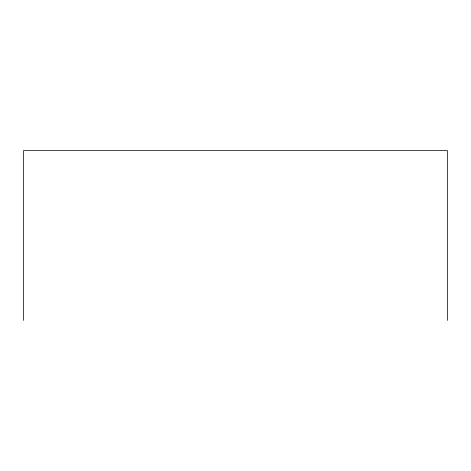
<?xml version="1.0" encoding="UTF-8"?>
<svg xmlns="http://www.w3.org/2000/svg" width="471" height="471" viewBox="0 0 471 471"><rect width="100%" height="100%" fill="white"/><g stroke="black" fill="none" stroke-linecap="round" stroke-linejoin="round"><path stroke-width="0.71" d="M447.45 320.439L447.45 150.561L23.55 150.561L23.55 320.439"/></g></svg>
